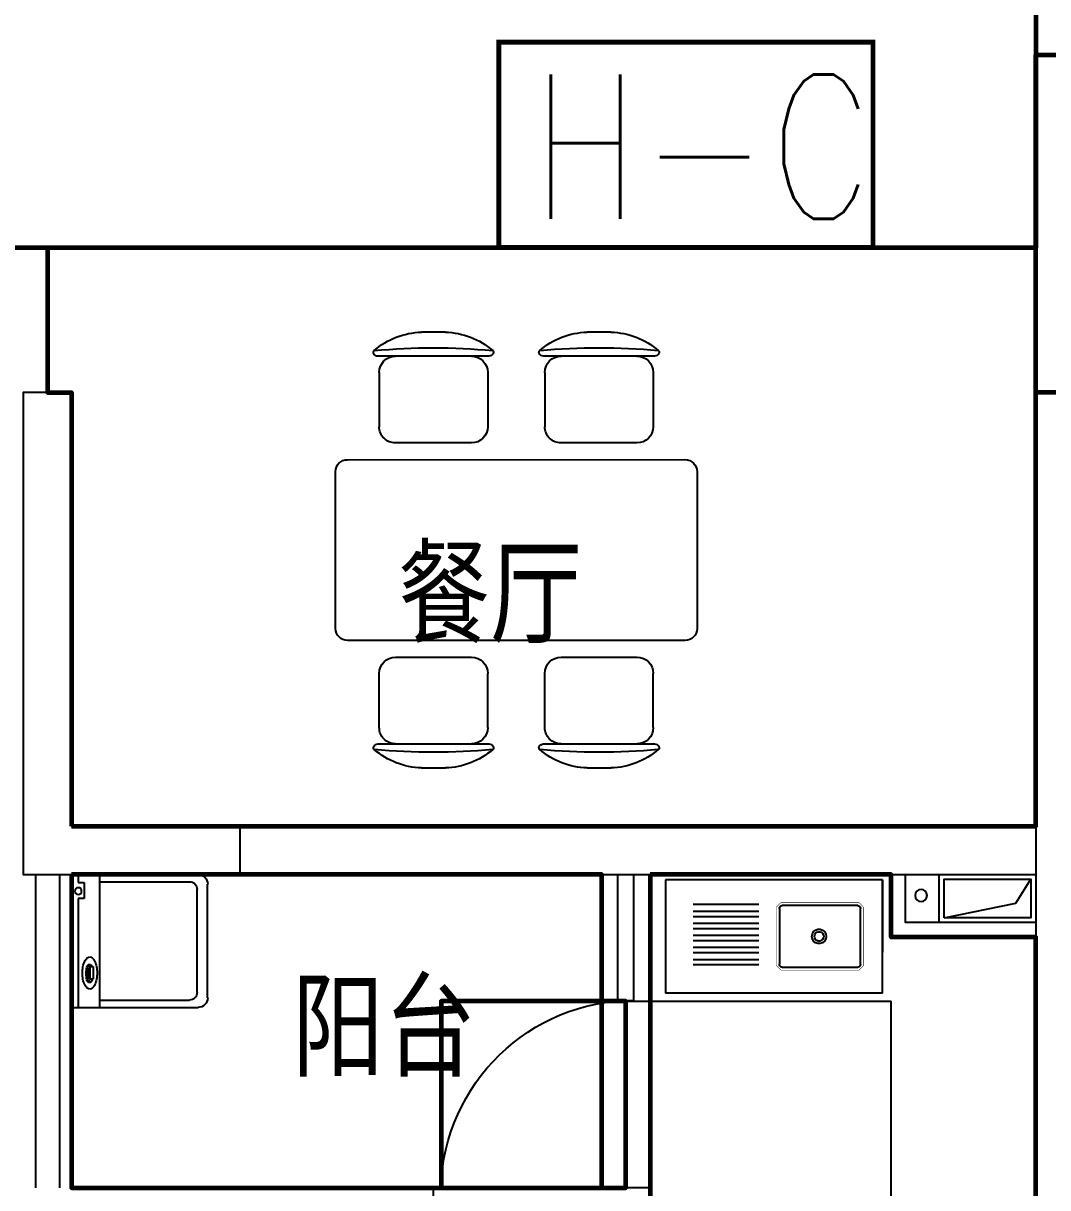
# Model space of a CAD drawing. Extents: x -355483 to -326583, y -641147 to -611949.
# Drawn here: x -348883 to -344633, y -621849 to -617018 of the extents above; entities that cross this region are included whole.
import ezdxf

# ---------------------------------------------------------------- set-up
doc = ezdxf.new("R2010")
doc.units = 0
doc.header["$LTSCALE"] = 1000
doc.header["$MEASUREMENT"] = 0
doc.linetypes.add('HIDDEN', pattern=[7, 5, -2])
doc.layers.get('0').update_dxf_attribs({"linetype": 'CONTINUOUS'})
for name, color, linetype in [('FURNITURE', 55, 'CONTINUOUS'), ('PUB_TEXT', 7, 'CONTINUOUS'), ('TOTHER', 223, 'CONTINUOUS'), ('WALL', 2, 'CONTINUOUS'), ('WINDOW', 3, 'CONTINUOUS'), ('厨房', 8, 'CONTINUOUS'), ('家具', 145, 'CONTINUOUS')]:
    doc.layers.add(name, color=color, linetype=linetype)
for name, color, linetype, lineweight in [('GT_厨房', 4, 'CONTINUOUS', 60), ('GT_玄关', 40, 'CONTINUOUS', 60), ('GT_过道', 30, 'CONTINUOUS', 60), ('GT_门', 245, 'CONTINUOUS', 60), ('GT_阳台', 6, 'CONTINUOUS', 60), ('GT_餐厅', 3, 'CONTINUOUS', 60)]:
    doc.layers.add(name, color=color, linetype=linetype, lineweight=lineweight)
doc.styles.add('-黑体', font='simhei.ttf', dxfattribs={"width": 0.7})
doc.styles.add('_HZTXT', font='txt.shx', dxfattribs={"width": 0.8, "bigfont": 'hztxt.shx'})
doc.styles.get("Standard").update_dxf_attribs({"font": 'GBENOR', "bigfont": 'GBCBIG'})

# ---------------------------------------------------------------- blocks, each defined once
blk = doc.blocks.new('M_E16')
for p, q in [((-358.7, -350.6), (-358.7, -119.3)), ((-346.9, -107.1), (-34.1, -107.1)), ((-22.3, -119.3), (-22.3, -350.6)), ((63.3, -103.3), (335.6, -103.3)), ((63.3, -131.7), (335.6, -131.7)), ((63.3, -153.3), (335.6, -153.3)), ((63.3, -181.7), (335.6, -181.7)), ((63.3, -203.3), (335.6, -203.3)), ((63.3, -231.7), (335.6, -231.7)), ((63.3, -253.3), (335.6, -253.3)), ((63.3, -281.7), (335.6, -281.7)), ((63.3, -303.3), (335.6, -303.3)), ((63.3, -331.7), (335.6, -331.7)), ((-34.1, -362.8), (-346.9, -362.8)), ((63.3, -353.3), (335.6, -353.3))]:
    blk.add_line(p, q)
for points, const_width in [([(-352.8, -95), (-370.5, -113.2)], 1.91), ([(-352.8, -95), (-28.2, -95)], 1.8), ([(-10.5, -113.2), (-28.2, -95)], 1.91), ([(-370.5, -356.7), (-370.5, -113.2)], 2), ([(-10.5, -113.2), (-10.5, -356.7)], 2), ([(-370.5, -356.7), (-352.8, -375)], 1.91), ([(-28.2, -375), (-352.8, -375)], 1.8), ([(-28.2, -375), (-10.5, -356.7)], 1.91)]:
    blk.add_lwpolyline(points, dxfattribs=dict(const_width=const_width))
for points in [[(-346.9, -107.1), (-350.9, -107.9), (-354.4, -110), (-357.1, -113.2), (-358.5, -117.2), (-358.7, -119.3)], [(-22.3, -119.3), (-23, -115.1), (-25, -111.5), (-28.2, -108.8), (-32, -107.3), (-34.1, -107.1)], [(-216.3, -235), (-214.5, -245.4), (-209.4, -254.5), (-201.5, -261.3), (-191.9, -264.9), (-181.7, -264.9), (-172, -261.3), (-164.2, -254.5), (-159.1, -245.4), (-157.3, -235), (-159.1, -224.6), (-164.2, -215.4), (-172, -208.6), (-181.7, -205), (-191.9, -205), (-201.5, -208.6), (-209.4, -215.4), (-214.5, -224.6), (-216.3, -235)], [(-206, -235), (-204.8, -241.7), (-201.5, -247.7), (-196.4, -252.1), (-190.1, -254.4), (-183.5, -254.4), (-177.2, -252.1), (-172.1, -247.7), (-168.8, -241.7), (-167.6, -235), (-168.8, -228.2), (-172.1, -222.2), (-177.2, -217.8), (-183.5, -215.5), (-190.1, -215.5), (-196.4, -217.8), (-201.5, -222.2), (-204.8, -228.2), (-206, -235)], [(-358.7, -350.6), (-358, -354.8), (-355.9, -358.4), (-352.8, -361.2), (-348.9, -362.6), (-346.9, -362.8)], [(-34.1, -362.8), (-30, -362.1), (-26.5, -359.9), (-23.9, -356.7), (-22.4, -352.7), (-22.3, -350.6)]]:
    blk.add_lwpolyline(points)
at = {"layer": 'TOTHER', "linetype": 'Continuous'}
for p, q in [((-450, 0), (450, 0)), ((-450, -470.6), (-450, 0)), ((450, 0), (450, -470.6)), ((-450, -470.6), (450, -470.6))]:
    blk.add_line(p, q, dxfattribs=at)
at = {"layer": 'TOTHER', "linetype": 'HIDDEN'}
blk.add_line((-450, 0), (-450, -300), dxfattribs=at)
at = {"width": 0.8, "flags": 9}
for tag in ['XSIZE', 'YSIZE']:
    blk.add_attdef(tag, (0, 0), '', height=0.5, dxfattribs=at)
blk = doc.blocks.new('M_A2ZXL')
blk.add_line((-0.4717, 0), (-0.4717, -0.9996))
blk.add_arc((-0.5, 0), 1, 271.62314, 0)
blk = doc.blocks.new('A$C2617630B')
at = {"color": 1}
for p, q in [((140.2, 517.8), (240, 580)), ((80, 220), (140.2, 517.8)), ((60, 200), (260, 200))]:
    blk.add_line(p, q, dxfattribs=at)
for points in [[(60, 60), (260, 60), (260, 600), (60, 600)], [(80, 220), (240, 220), (240, 580), (80, 580)]]:
    blk.add_lwpolyline(points, close=True, dxfattribs=at)
blk.add_circle((172.3, 124.2), 25, dxfattribs=at)
at = {"layer": 'WALL', "linetype": 'Continuous'}
for points in [[(0, 600), (0, 0), (260, 0)], [(60, 600), (60, 60), (260, 60)]]:
    blk.add_lwpolyline(points, dxfattribs=at)
blk = doc.blocks.new('M_C25MYD')
for p, q in [((-389.1, 921.2), (-289.9, 921.2)), ((297.8, 921.2), (396.9, 921.2)), ((-569.5, 821.2), (-109.5, 821.2)), ((117.3, 821.2), (577.3, 821.2)), ((-564.5, 753.7), (-564.5, 528.7)), ((-114.5, 753.7), (-114.5, 528.7)), ((122.3, 753.7), (122.3, 528.7)), ((572.3, 753.7), (572.3, 528.7)), ((-497, 461.2), (-182, 461.2)), ((189.8, 461.2), (504.8, 461.2)), ((703.9, 391.9), (-696.1, 391.9)), ((-746.1, 341.9), (-746.1, -308.1)), ((753.9, -308.1), (753.9, 341.9)), ((-696.1, -358.1), (703.9, -358.1)), ((-182, -427.3), (-497, -427.3)), ((504.8, -427.3), (189.8, -427.3)), ((-564.5, -719.8), (-564.5, -494.8)), ((-114.5, -719.8), (-114.5, -494.8)), ((122.3, -719.8), (122.3, -494.8)), ((572.3, -719.8), (572.3, -494.8)), ((-109.5, -787.3), (-569.5, -787.3)), ((577.3, -787.3), (117.3, -787.3)), ((-289.9, -887.3), (-389.1, -887.3)), ((396.9, -887.3), (297.8, -887.3))]:
    blk.add_line(p, q)
for centre, radius, start, end in [((-379.3, 605.7), 315.6, 91.7651, 130.7265), ((-299.6, 605.7), 315.6, 49.2735, 88.2349), ((307.5, 605.7), 315.6, 91.7651, 130.7265), ((387.2, 605.7), 315.6, 49.2735, 88.2349), ((-578.7, 837.3), 10, 130.7265, 202.67), ((-569.5, 841.2), 20, 202.67, 270), ((-339.5, -1856.7), 2712.7, 84.8023, 95.1977), ((-109.5, 841.2), 20, 270, 337.33), ((-100.3, 837.3), 10, 337.33, 49.2735), ((108.1, 837.3), 10, 130.7265, 202.67), ((117.3, 841.2), 20, 202.67, 270), ((347.3, -1856.7), 2712.7, 84.8023, 95.1977), ((577.3, 841.2), 20, 270, 337.33), ((586.6, 837.3), 10, 337.33, 49.2735), ((-497, 753.7), 67.5, 90, 180), ((-182, 753.7), 67.5, 0, 90), ((189.8, 753.7), 67.5, 90, 180), ((504.8, 753.7), 67.5, 0, 90), ((-497, 528.7), 67.5, 180, 270), ((-182, 528.7), 67.5, 270, 0), ((189.8, 528.7), 67.5, 180, 270), ((504.8, 528.7), 67.5, 270, 0), ((-696.1, 341.9), 50, 90, 180), ((703.9, 341.9), 50, 0, 90), ((-696.1, -308.1), 50, 180, 270), ((703.9, -308.1), 50, 270, 0), ((-497, -494.8), 67.5, 90, 180), ((-182, -494.8), 67.5, 0, 90), ((189.8, -494.8), 67.5, 90, 180), ((504.8, -494.8), 67.5, 0, 90), ((-497, -719.8), 67.5, 180, 270), ((-182, -719.8), 67.5, 270, 0), ((189.8, -719.8), 67.5, 180, 270), ((504.8, -719.8), 67.5, 270, 0), ((-578.7, -803.5), 10, 157.33, 229.2735), ((-569.5, -807.3), 20, 90, 157.33), ((-379.3, -571.9), 315.6, 229.2735, 268.2349), ((-339.5, 1890.5), 2712.7, 264.8023, 275.1977), ((-299.6, -571.9), 315.6, 271.7651, 310.7265), ((-109.5, -807.3), 20, 22.67, 90), ((-100.3, -803.5), 10, 310.7265, 22.67), ((108.1, -803.5), 10, 157.33, 229.2735), ((117.3, -807.3), 20, 90, 157.33), ((307.5, -571.9), 315.6, 229.2735, 268.2349), ((347.3, 1890.5), 2712.7, 264.8023, 275.1977), ((387.2, -571.9), 315.6, 271.7651, 310.7265), ((577.3, -807.3), 20, 22.67, 90), ((586.6, -803.5), 10, 310.7265, 22.67)]:
    blk.add_arc(centre, radius, start, end)
at = {"width": 0.8, "flags": 9}
for tag in ['XSIZE', 'YSIZE']:
    blk.add_attdef(tag, (0, 0), '', height=0.5, dxfattribs=at)
blk = doc.blocks.new('A$C034B62A7')
at = {"layer": 'FURNITURE'}
for p, q in [((564.7, 552), (40, 552)), ((448.9, 0), (448.9, 552)), ((536, 552), (536, 100.6)), ((564.7, 552), (564.7, 0)), ((0, 512), (0, 40)), ((43.9, 489.8), (43.9, 62.2)), ((449.3, 521.8), (75.9, 521.8)), ((494.2, 447.8), (485.8, 447.8)), ((474.3, 382.8), (474.3, 434.5)), ((474.3, 434.5), (487.6, 434.5)), ((487.6, 434.5), (487.6, 382.8)), ((487.6, 382.8), (474.3, 382.8)), ((495.2, 374.4), (485.8, 374.5)), ((512.2, 100.6), (536.7, 100.6)), ((512.2, 34.1), (512.2, 100.6)), ((40, 0), (564.7, 0)), ((449.3, 30.2), (75.9, 30.2)), ((536.7, 34.1), (512.2, 34.1)), ((536, 34.1), (536, 0))]:
    blk.add_line(p, q, dxfattribs=at)
at = {"layer": 'FURNITURE', "extrusion": (0, 0, -1)}
for centre, major_axis, start_param, end_param in [((40, 512), (-28.3, 28.3), 5.497787, 7.068583), ((75.9, 489.8), (22.6, 22.6), 3.926991, 5.497787), ((602.5, 409.2), (-143.5, 12.6), -0.087745, 0.100807), ((546.3, 419.9), (-79.2, 35.5), -0.23261, 0.010537), ((511, 436.2), (28.8, 38.3), 4.499337, 4.906096), ((552.3, 418.2), (16.9, 73.6), 4.704004, 4.738946), ((489.1, 460.4), (-10.8, 10.8), 0.05306, 0.785398), ((511.2, 428.8), (23.4, 23.4), 4.17942, 4.483935), ((485.8, 444.6), (2.28, 2.28), 4.483935, 5.497787), ((485.8, 444.6), (-2.28, 2.28), 0.785398, 1.79925), ((460.5, 428.8), (-23.4, 23.4), 1.79925, 2.103765), ((489.1, 460.4), (10.8, 10.8), -0.785398, -0.05306), ((419.4, 418.2), (-53.4, 53.4), 2.103765, 2.24976), ((494.2, 444.6), (-2.28, 2.28), 0.785398, 1.79925), ((468.9, 428.8), (23.4, 23.4), 0.228454, 0.532969), ((467.3, 436.2), (-33.9, 33.9), 1.517736, 1.924496), ((427.8, 418.2), (74.6, 11.9), -0.094848, 0.051146), ((432, 419.9), (-25.4, 83), 1.435825, 1.678971), ((375.8, 409.2), (-13.9, 143.3), 1.478581, 1.667134), ((602.5, 409.2), (11.2, 143.6), 4.446326, 4.634879), ((419.4, 404.1), (13, 74.4), 1.504123, 1.650118), ((353.3, 411.2), (141.8, 7), -0.056767, 0.049668), ((353.3, 411.2), (-141.4, 12.8), 3.051489, 3.157924), ((427.8, 404.1), (12.3, 74.5), 1.513341, 1.659335), ((361.7, 411.2), (141.4, 12.8), -0.016332, 0.090103), ((361.7, 411.2), (-141.4, 12.8), 3.051489, 3.157924), ((375.8, 409.2), (14.9, 143.2), 1.467263, 1.655816), ((546.3, 398.4), (-25.4, 83), 4.577418, 4.820564), ((511, 382.2), (-33.9, 33.9), 4.659329, 5.066088), ((489.1, 357.9), (-10.8, 10.8), 3.926991, 4.659329), ((511.2, 393.5), (29.8, 14.4), 3.035314, 3.26212), ((485.8, 377.7), (-2.28, 2.28), 3.926991, 4.940843), ((485.8, 377.7), (-2.28, 2.28), 2.913139, 3.926991), ((460.5, 393.5), (23.4, 23.4), 1.037827, 1.342343), ((489.1, 357.9), (10.8, 10.8), 1.623856, 2.356194), ((494.2, 377.7), (-2.28, 2.28), 3.926991, 4.240198), ((494.2, 377.7), (2.28, 2.28), 1.342343, 2.356194), ((468.9, 393.5), (13.1, 30.3), 1.415272, 1.719787), ((467.3, 382.2), (33.9, 33.9), 1.217097, 1.623856), ((432, 398.4), (22.8, 83.7), 1.493089, 1.736235), ((75.9, 62.2), (-22.6, 22.6), 3.926991, 5.497787), ((536.7, 69.1), (-9.9, 9.9), 0.785398, 7.068583), ((40, 40), (28.3, 28.3), 2.356194, 3.926991)]:
    blk.add_ellipse(centre, major_axis=major_axis, ratio=1, start_param=start_param, end_param=end_param, dxfattribs=at)
at = {"layer": 'FURNITURE', "text_generation_flag": 4, "width": 0.8, "flags": 9}
for tag in ['YSIZE', 'XSIZE']:
    blk.add_attdef(tag, (564.7, 276), '', height=0.4, rotation=90, dxfattribs=at)

msp = doc.modelspace()

# ---------------------------------------------------------------- linework, layer by layer
at = {"layer": 'GT_厨房'}
msp.add_lwpolyline([(-346283.1, -620549), (-346283.1, -624249), (-344683.1, -624249), (-344683.1, -620809), (-345283.1, -620809), (-345283.1, -620549), (-346283.1, -620549)], dxfattribs=at)
at = {"layer": 'GT_玄关'}
msp.add_lwpolyline([(-343483.1, -617299), (-343483.1, -618549), (-344683.1, -618549), (-344683.1, -617149), (-343483.1, -617149.1), (-343483.1, -617299)], dxfattribs=at)
at = {"layer": 'GT_过道'}
msp.add_lwpolyline([(-344683.1, -616949), (-344683.1, -617949), (-350483.1, -617949), (-350483.1, -616949), (-344683.1, -616949)], dxfattribs=at)
at = {"layer": 'GT_门'}
msp.add_lwpolyline([(-347150.2, -621849), (-346483.1, -621849), (-346383.1, -621849), (-346383.1, -621075.3), (-347150.2, -621075.3), (-347150.2, -621849)], dxfattribs=at)
at = {"layer": 'GT_阳台'}
msp.add_lwpolyline([(-348683.1, -620549), (-348683, -621849), (-346483.1, -621849), (-346483.1, -620549), (-348654.3, -620549), (-348683, -620549)], dxfattribs=at)
at = {"layer": 'GT_餐厅'}
msp.add_lwpolyline([(-348683.1, -620349), (-344683.1, -620349), (-344683.1, -618549), (-344683.1, -617949), (-348783.1, -617949), (-348783.1, -618549), (-348683.1, -618549), (-348683.1, -620349)], dxfattribs=at)
at = {"layer": 'PUB_TEXT', "const_width": 20}
msp.add_lwpolyline([(-346910.7, -617096), (-345358, -617096), (-345358, -617947.3), (-346910.7, -617947.3)], close=True, dxfattribs=at)
at = {"layer": 'WALL'}
for p, q in [((-344683.1, -617149), (-344683.1, -614849)), ((-344683.1, -617149), (-344483.1, -617149)), ((-348783.1, -617949), (-349564.2, -617949)), ((-348783.1, -617949), (-348783.1, -618549)), ((-347983.1, -620349), (-344683.1, -620349)), ((-347983.1, -620549), (-344683.1, -620549))]:
    msp.add_line(p, q, dxfattribs=at)
for points in [[(-348683.1, -620549), (-347983.1, -620549), (-347983.1, -620349), (-348683.1, -620349), (-348683.1, -618549), (-348883.1, -618549), (-348883.1, -620549)], [(-346483.1, -621849), (-347183.1, -621849), (-347183.1, -622049), (-346483.1, -622049), (-346483.1, -623999), (-346283.1, -623999), (-346283.1, -621849)]]:
    msp.add_lwpolyline(points, close=True, dxfattribs=at)
msp.add_lwpolyline([(-342083.1, -618549), (-344683.1, -618549), (-344683.1, -626549), (-344483.1, -626549)], dxfattribs=at)
at = {"layer": 'WINDOW'}
for p, q in [((-348833.1, -620549), (-348833.1, -621849)), ((-348733, -620549), (-348733, -621849)), ((-348683, -620549), (-348683, -621849)), ((-346483.1, -620549), (-346483.1, -621075.3)), ((-346416.5, -621075.3), (-346416.5, -620549)), ((-346349.8, -621075.3), (-346349.8, -620549)), ((-346283.1, -620549), (-346283.1, -621075.3)), ((-346483.1, -621075.3), (-346283.1, -621075.3)), ((-346483.1, -621075.3), (-346483.1, -621849)), ((-346283.1, -621075.3), (-345283.1, -621075.3)), ((-345283.1, -624249), (-345283.1, -621075.3))]:
    msp.add_line(p, q, dxfattribs=at)

# ---------------------------------------------------------------- block references
at = {"xscale": -1, "rotation": 270}
msp.add_blockref('A$C2617630B', (-345283.1, -620809), dxfattribs=at)
at = {"layer": 'FURNITURE', "rotation": 180}
msp.add_blockref('A$C034B62A7', (-348118.3, -620549), dxfattribs=at)
at = {"layer": 'WINDOW', "xscale": 800, "yscale": -800, "zscale": 800, "rotation": 90}
msp.add_blockref('M_A2ZXL', (-346350.5, -621471.7), dxfattribs=at)
at = {"layer": '厨房', "xscale": -1}
msp.add_blockref('M_E16', (-345768.7, -620571.2), dxfattribs=at)
at = {"layer": '家具', "xscale": -1, "rotation": 0.0049126135665034}
msp.add_blockref('M_C25MYD', (-346834.2, -619220.1), dxfattribs=at)

# ---------------------------------------------------------------- texts
at = {"layer": 'PUB_TEXT', "style": '_HZTXT', "width": 0.8}
msp.add_text('H-C', height=600, dxfattribs=at).set_placement((-346777.1, -617829.5))
at = {"layer": 'PUB_TEXT', "linetype": 'Continuous', "style": '-黑体', "width": 0.8}
for s, p in [('餐厅', (-347328.8, -619552.8)), ('阳台', (-347767.9, -621351))]:
    msp.add_text(s, height=350, dxfattribs=at).set_placement(p)

doc.saveas('drawing.dxf')
